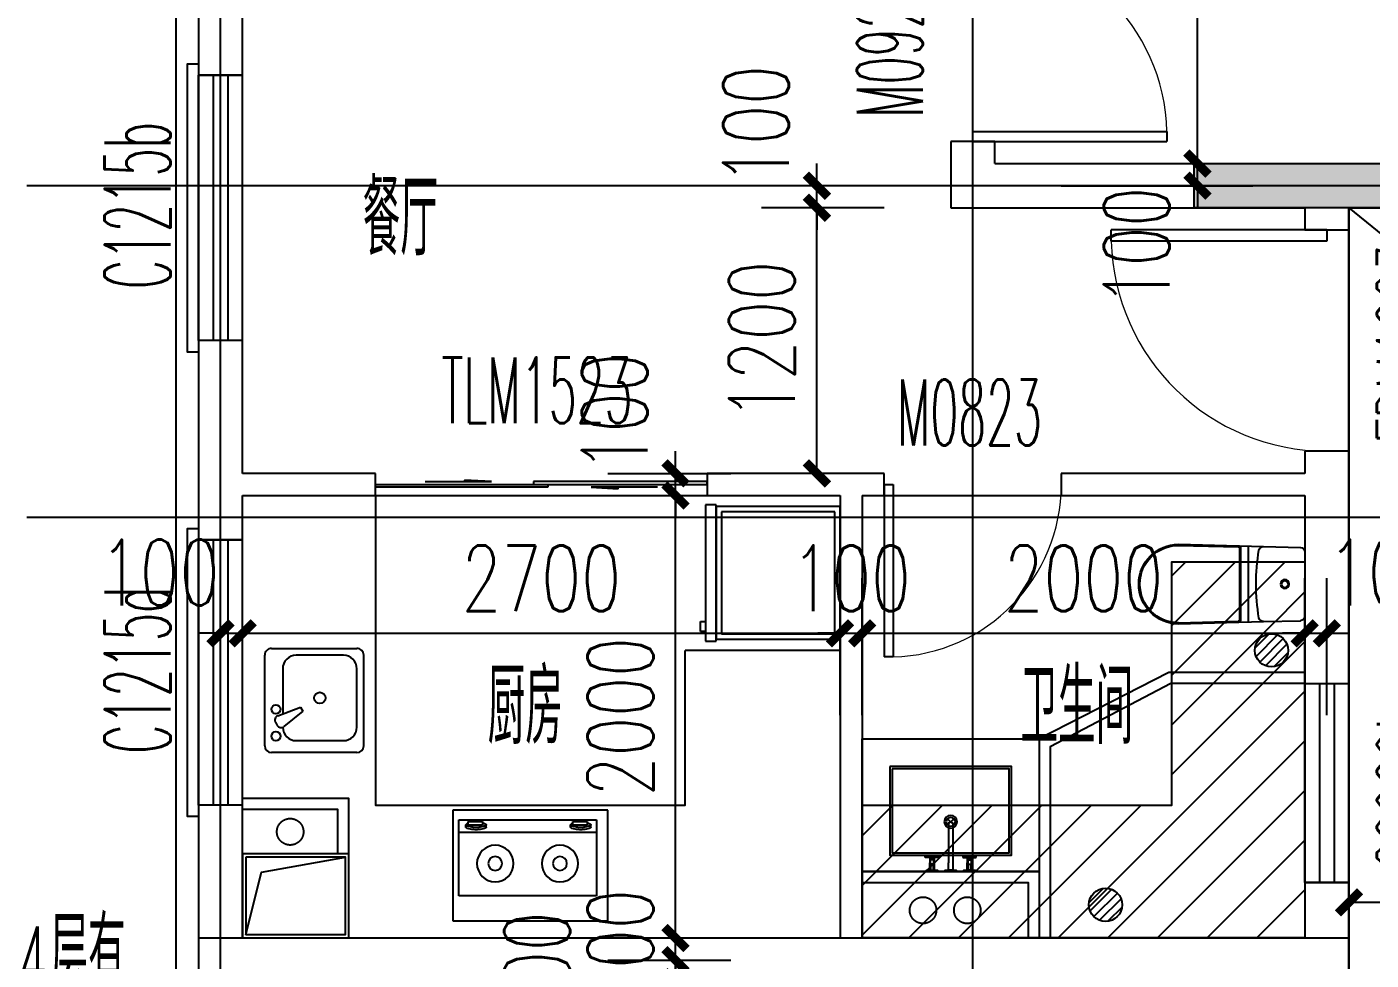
# Model space of a CAD drawing. Extents: x -59851 to 653804, y -249523 to 437614.
# Drawn here: x -44989 to -38914, y 79106 to 83324 of the extents above; entities that cross this region are included whole.
import ezdxf

# ---------------------------------------------------------------- set-up
doc = ezdxf.new("R2010")
doc.units = 0
doc.header["$LTSCALE"] = 1000
doc.header["$MEASUREMENT"] = 0
doc.linetypes.add('CONTINOUS', pattern=[0])
doc.linetypes.add('PS', pattern=[3200, 1500, -200, 1500])
doc.layers.add('A-area(算半面积)', color=23, linetype='Continuous', plot=False)
for name, color, linetype in [('A-Lvtry（卫生间）', 5, 'Continuous'), ('A-Lvtry（厨房）', 5, 'CONTINOUS'), ('A-外装饰线脚', 7, 'Continuous'), ('A-烟气道', 105, 'Continuous'), ('A-第三道尺寸线', 105, 'Continuous'), ('A-线脚看线', 9, 'Continuous'), ('A-降板区域', 251, 'Continuous'), ('AXIS', 3, 'Continuous'), ('DOTE', 16, 'Continuous'), ('mianji', 6, 'Continuous'), ('NL', 5, 'Continuous'), ('PS', 6, 'PS'), ('PUB_HATCH', 8, 'Continuous'), ('PUB_TEXT', 7, 'Continuous'), ('WALL', 2, 'Continuous'), ('WINDOW', 4, 'Continuous'), ('WINDOW_TEXT', 7, 'Continuous'), ('ys', 154, 'Continuous'), ('剪力墙', 6, 'Continuous')]:
    doc.layers.add(name, color=color, linetype=linetype)
doc.styles.add('_TCH_DIM', font='SIMPLEX.shx', dxfattribs={"width": 0.7, "bigfont": 'GBCBIG.shx'})
doc.styles.add('_TCH_DIM_T3', font='SIMPLEX.shx', dxfattribs={"width": 0.705882, "bigfont": 'GBCBIG.shx'})
doc.styles.add('_TCH_WINDOW', font='SIMPLEX.shx', dxfattribs={"width": 0.7, "height": 3.5, "bigfont": 'GBCBIG.shx'})
doc.styles.get("Standard").update_dxf_attribs({"font": 'gbenor.shx', "width": 0.7, "bigfont": 'gbcbig.shx'})
doc.dimstyles.new('_TCH_ARCH&&100', dxfattribs={"dimtxt": 297.5, "dimasz": 100, "dimexe": 250, "dimexo": 300, "dimgap": 100, "dimtad": 1, "dimdec": 0, "dimzin": 0, "dimdsep": 46, "dimtxsty": '_TCH_DIM_T3', "dimblk": 'ARCHTICK', "dimcen": 0.09, "dimclrt": 7, "dimazin": 2, "dimtfac": 1, "dimtdec": 0, "dimtix": 1, "dimtmove": 2, "dimatfit": 3, "dimfxl": 0, "dimtolj": 1, "dimtzin": 0, "dimarcsym": 0})

# ---------------------------------------------------------------- blocks, each defined once
blk = doc.blocks.new('fdsfdsgfdsgb')
at = {"layer": 'mianji'}
for points in [[(-195608.2, 146788.3), (-196208.2, 146788.3), (-196208.2, 146588.3), (-201808.2, 146588.3), (-201808.2, 145188.3), (-203408.2, 145188.3), (-203408.2, 151788.3), (-198208.2, 151788.3), (-198208.2, 152688.3), (-201608.2, 152688.3), (-201608.2, 158588.3), (-205208.2, 158588.3), (-205208.2, 156788.3), (-208608.2, 156788.3), (-208608.2, 148288.3), (-207208.2, 148288.3), (-207208.2, 146488.3), (-208608.2, 146488.3), (-208608.2, 137588.3), (-164208.2, 137588.3)], [(-186908.2, 151988.3), (-196808.2, 151988.3), (-196808.2, 152188.3), (-197408.2, 152188.3), (-197408.2, 151988.3), (-198208.2, 151988.3), (-198208.2, 151788.3), (-203408.2, 151788.3), (-203408.2, 146588.3), (-201608.2, 146588.3), (-201608.2, 150088.3), (-201208.2, 150088.3), (-201208.2, 150288.3), (-197408.2, 150288.3), (-197408.2, 150088.3), (-196808.2, 150088.3), (-196808.2, 150288.3), (-186908.2, 150288.3)]]:
    blk.add_lwpolyline(points, dxfattribs=at)
blk = doc.blocks.new('zhouxianssceng0329')
at = {"layer": 'DOTE'}
for p, q in [((-44113.7, 132089.9), (-44113.7, 156469.4)), ((-40713.7, 132089.9), (-40713.7, 156469.4)), ((5501.3, 148798.2), (-44988.6, 148798.2)), ((-20013.7, 147298.2), (-44988.6, 147298.2))]:
    blk.add_line(p, q, dxfattribs=at)
blk = doc.blocks.new('jgjlq030328')
at = {"layer": 'PUB_HATCH'}
blk.add_hatch(color=256, dxfattribs=at).paths.add_polyline_path([(-283535, 23311.9), (-283535, 22211.9), (-286035, 22211.9), (-286035, 22411.9), (-283735, 22411.9), (-283735, 23311.9)])
at = {"layer": '剪力墙'}
blk.add_lwpolyline([(-283535, 23311.9), (-283535, 22211.9), (-286035, 22211.9), (-286035, 22411.9), (-283735, 22411.9), (-283735, 23311.9)], close=True, dxfattribs=at)
blk = doc.blocks.new('zt1')
at = {"layer": 'A-Lvtry（卫生间）', "linetype": 'Continuous'}
for p, q in [((-700, 0), (0, 0)), ((-700, -500), (-700, 0)), ((0, 0), (0, -500)), ((0, -500), (-700, -500))]:
    blk.add_line(p, q, dxfattribs=at)
at = {"layer": 'A-Lvtry（卫生间）'}
for p, q in [((-673.5, -113.1), (-673.5, -455.5)), ((-50.7, -113.1), (-673.5, -113.1)), ((-50.7, -455.5), (-50.7, -113.1)), ((-673.5, -399.8), (-50.7, -399.8)), ((-640.9, -422.1), (-640.8, -433.8)), ((-549.1, -423.2), (-549.1, -433.7)), ((-167.9, -422.1), (-167.8, -433.8)), ((-76.1, -423.2), (-76.1, -433.7)), ((-673.5, -455.5), (-50.7, -455.5)), ((-565.7, -431.5), (-630.4, -431.5)), ((-630.4, -431.5), (-630.4, -448.2)), ((-630.4, -448.2), (-565.7, -448.2)), ((-565.7, -448.2), (-565.7, -431.5)), ((-157.4, -431.5), (-157.4, -448.2)), ((-92.7, -431.5), (-157.4, -431.5)), ((-157.4, -448.2), (-92.7, -448.2)), ((-92.7, -448.2), (-92.7, -431.5))]:
    blk.add_line(p, q, dxfattribs=at)
for points in [[(-549.1, -423.2, 0.259034), (-551, -419.8, 0.076276), (-562.5, -414.9, 0.036515), (-576.1, -412.4, 0.026615), (-594.9, -411.4, 0.026615), (-613.8, -412.4, 0.036515), (-627.3, -414.9, 0.076276), (-638.9, -419.8, 0.259034), (-640.8, -423.2, 0.078462), (-640.6, -424.5, 0.056762)], [(-549.1, -433.7, 0.259034), (-551, -430.3, 0.076276), (-562.5, -425.4, 0.036515), (-576.1, -422.9, 0.026615), (-594.9, -421.9, 0.026615), (-613.8, -422.9, 0.036515), (-627.3, -425.4, 0.076276), (-638.9, -430.3, 0.259034), (-640.8, -433.7, 0.259034), (-638.9, -437.2, 0.056762), (-630.4, -441.2, 0.036515)], [(-76.1, -423.2, 0.259034), (-78, -419.8, 0.076276), (-89.5, -414.9, 0.036515), (-103.1, -412.4, 0.026615), (-121.9, -411.4, 0.026615), (-140.8, -412.4, 0.036515), (-154.3, -414.9, 0.076276), (-165.9, -419.8, 0.259034), (-167.8, -423.2, 0.078462), (-167.6, -424.5, 0.056762)], [(-76.1, -433.7, 0.259034), (-78, -430.3, 0.076276), (-89.5, -425.4, 0.036515), (-103.1, -422.9, 0.026615), (-121.9, -421.9, 0.026615), (-140.8, -422.9, 0.036515), (-154.3, -425.4, 0.076276), (-165.9, -430.3, 0.259034), (-167.8, -433.7, 0.259034), (-165.9, -437.2, 0.056762), (-157.4, -441.2, 0.036515)], [(-565.7, -442.9, 0.008736), (-562.5, -442.1, 0.076276), (-551, -437.2, 0.259034), (-549.1, -433.7, 0.259034)], [(-92.7, -442.9, 0.008736), (-89.5, -442.1, 0.076276), (-78, -437.2, 0.259034), (-76.1, -433.7, 0.259034)]]:
    blk.add_lwpolyline(points, format="xyb", dxfattribs=at)
at = {"layer": 'A-Lvtry（卫生间）', "linetype": 'Continuous'}
for centre, radius in [((-508.4, -258.5), 82.5), ((-215.8, -258.5), 82.5), ((-508.4, -258.5), 31.6), ((-215.8, -258.5), 31.6)]:
    blk.add_circle(centre, radius, dxfattribs=at)
at = {"layer": 'A-Lvtry（卫生间）', "width": 0.8, "flags": 9}
for tag in ['YSIZE', 'XSIZE']:
    blk.add_attdef(tag, (-350, 0), '', height=0.5, dxfattribs=at)
blk = doc.blocks.new('t4')
at = {"layer": 'A-Lvtry（卫生间）'}
for p, q in [((3876514.8, 2551819.5), (3876514.8, 2552229.1)), ((3876545.3, 2552259.6), (3876931.4, 2552259.6)), ((3876961.9, 2552229.1), (3876961.9, 2551819.5)), ((3876819.6, 2552205.6), (3876606.3, 2552205.6)), ((3876545.3, 2552144.6), (3876545.3, 2551880.5)), ((3876790.3, 2552072.2), (3876875.1, 2552142)), ((3876913.8, 2552122.3), (3876905.6, 2552136.5)), ((3876800.4, 2552054.6), (3876790.3, 2552072.2)), ((3876903.3, 2552093.1), (3876800.4, 2552054.6)), ((3876880.6, 2551880.5), (3876880.6, 2552084.6)), ((3876606.3, 2551819.5), (3876819.6, 2551819.5)), ((3876931.4, 2551789), (3876545.3, 2551789))]:
    blk.add_line(p, q, dxfattribs=at)
for centre, major_axis, start_param, end_param in [((3876545.3, 2552229.1), (-21.6, 21.6), -0.785398, 0.785398), ((3876931.4, 2552229.1), (-21.6, 21.6), 3.926991, 5.497787), ((3876606.3, 2552144.6), (-43.1, 43.1), -0.785398, 0.785398), ((3876819.6, 2552144.6), (43.1, 43.1), 5.497787, 7.068583), ((3876911.1, 2552185.3), (-14.4, 14.4), 4.712389, 10.995574), ((3876888, 2552126.3), (14.4, 14.4), 6.021386, 7.757331), ((3876896.2, 2552112.2), (-14.4, 14.4), 2.714645, 4.45059), ((3876911.1, 2552063.4), (14.4, 14.4), 6.283185283893945, 12.56637059107353), ((3876713, 2552012.6), (18, 18), 6.283185283897186, 12.56637059107677), ((3876606.3, 2551880.5), (-43.1, 43.1), 0.785398, 2.356194), ((3876819.6, 2551880.5), (-43.1, 43.1), 2.356194, 3.926991), ((3876545.3, 2551819.5), (21.6, 21.6), 2.356194, 3.926991), ((3876931.4, 2551819.5), (-21.6, 21.6), 2.356194, 3.926991)]:
    blk.add_ellipse(centre, major_axis=major_axis, ratio=1, start_param=start_param, end_param=end_param, dxfattribs=at)
blk = doc.blocks.new('BX1')
at = {"layer": 'A-Lvtry（卫生间）'}
for p, q in [((-560, 8), (-607.7, 8)), ((-607.7, 8), (-607.7, -608)), ((-560, -608), (-560, 8)), ((0, 0), (-560, 0)), ((0, -600), (0, 0)), ((-560, 0), (-560, -600)), ((-24, -24), (-536, -24)), ((-536, -24), (-536, -576)), ((-24, -576), (-24, -24)), ((-631.1, -564.3), (-631.1, -520)), ((-631.1, -520), (-607.7, -520)), ((-607.7, -520), (-607.7, -564.3)), ((-607.7, -564.3), (-631.1, -564.3)), ((-560, -600), (0, -600)), ((-536, -576), (-24, -576)), ((-607.7, -608), (-560, -608))]:
    blk.add_line(p, q, dxfattribs=at)
blk = doc.blocks.new('A$C12CE3BE6')
at = {"ltscale": 10}
for p, q in [((180, 469), (200, 469)), ((180, 412), (180, 435)), ((182.5, 422), (182.5, 442)), ((197.5, 442), (182.5, 442)), ((184.5, 442), (184.5, 469)), ((195.5, 442), (195.5, 469)), ((197.5, 422), (197.5, 442)), ((200, 412), (200, 435)), ((285.2, 469), (265.2, 469)), ((265.2, 260), (265.2, 435)), ((285.2, 260), (285.2, 435)), ((370, 469), (350, 469)), ((350, 412), (350, 435)), ((352.5, 422), (352.5, 442)), ((352.5, 442), (367.5, 442)), ((354.5, 442), (354.5, 469)), ((365.5, 442), (365.5, 469)), ((367.5, 422), (367.5, 442)), ((370, 412), (370, 435)), ((220, 412), (160, 412)), ((160, 412), (160, 405)), ((220, 405), (160, 405)), ((197.5, 422), (182.5, 422)), ((187, 412), (187, 422)), ((193, 412), (193, 422)), ((220, 405), (220, 412)), ((330, 412), (390, 412)), ((330, 405), (330, 412)), ((330, 405), (390, 405)), ((352.5, 422), (367.5, 422)), ((357, 412), (357, 422)), ((363, 412), (363, 422)), ((390, 412), (390, 405))]:
    blk.add_line(p, q, dxfattribs=at)
for p, q in [((260.9, 235.9), (289.1, 264.1)), ((260.9, 264.1), (289.1, 235.9))]:
    blk.add_line(p, q)
for points in [[(200, 435), (200, 469), (215, 469), (215, 475), (165, 475), (165, 469), (180, 469), (180, 435)], [(285.2, 435), (285.2, 469), (299.8, 469), (299.8, 475), (250.2, 475), (250.2, 469), (265.2, 469), (265.2, 435)], [(370, 435), (370, 469), (385, 469), (385, 475), (335, 475), (335, 469), (350, 469), (350, 435)]]:
    blk.add_lwpolyline(points, dxfattribs=at)
for points in [[(0, 0), (0, 400), (550, 400), (550, 0)], [(10, 10), (10, 390), (540, 390), (540, 10)]]:
    blk.add_lwpolyline(points, close=True)
for centre in [(190, 408.5), (360, 408.5)]:
    blk.add_circle(centre, 3.5, dxfattribs=at)
for radius in [29.1, 20]:
    blk.add_circle((275, 250), radius)
blk.add_arc((275.2, 260), 10, 180, 0, dxfattribs=at)
blk = doc.blocks.new('A$C2EEA3612')
at = {"linetype": 'Continuous'}
for p, q in [((-180, 570), (-172.9, 299.7)), ((-175, 570.2), (-168, 299.8)), ((175, 570.2), (168, 299.8)), ((180, 570), (172.9, 299.7)), ((-172.9, 299.7), (-171.1, 240)), ((-171.6, 255), (171.6, 255)), ((-163, 295), (163, 295)), ((-163, 290), (163, 290)), ((172.9, 299.7), (171.1, 240)), ((-171.1, 240), (-169.5, 186.6)), ((-169.5, 186.6), (-165.6, 19.4)), ((169.5, 186.6), (165.6, 19.4)), ((171.1, 240), (169.5, 186.6)), ((-145.6, 0), (145.6, 0))]:
    blk.add_line(p, q, dxfattribs=at)
for radius in [20, 15]:
    blk.add_circle((0, 90), radius, dxfattribs=at)
for centre, radius, start, end in [((0, 570), 180, 0, 180), ((0, 570), 175, 0, 180), ((-163, 300), 10, 181.7534, 270), ((-163, 300), 5, 181.7534, 270), ((163, 300), 5, 270, 358.2466), ((163, 300), 10, 270, 358.2466), ((-149.5, 187.2), 20, 99.85566, 181.7534), ((0, -673.3), 893.4, 80.14434, 99.85566), ((149.5, 187.2), 20, 358.2466, 80.14434), ((-145.6, 20), 20, 181.7534, 270), ((145.6, 20), 20, 270, 358.2466)]:
    blk.add_arc(centre, radius, start, end, dxfattribs=at)
blk = doc.blocks.new('g3wr')
at = {"color": 251}
blk.add_wipeout([(92376.5, 176270.3), (92376.5, 176416), (92376.5, 176561.6), (92382.1, 176575.5), (92395.9, 176581.5), (92459.4, 176583.5), (92576.3, 176580.9), (92666.2, 176588.6), (92736.4, 176588), (92946.5, 176596), (92946.5, 176591), (93056.8, 176558.2), (93056.8, 176558.2), (93126.5, 176416), (93075.6, 176297.8), (92946.5, 176236), (92831.5, 176244.5), (92676.2, 176243), (92576.3, 176251), (92395.9, 176250.4)], dxfattribs=at)
at = {"xscale": -1, "rotation": 270}
blk.add_blockref('A$C2EEA3612', (92376.5, 176416), dxfattribs=at)
blk = doc.blocks.new('$DorLib2D$00000001')
for p, q in [((0.45, 0.975), (0.5, 0.975)), ((0.45, 0), (0.45, 0.975)), ((0.5, 0), (0.5, 0.975)), ((0.5, 0), (0.45, 0))]:
    blk.add_line(p, q)
at = {"lineweight": 13}
blk.add_arc((0.475, 0), 0.975, 91.46928, 180, dxfattribs=at)
blk = doc.blocks.new('$DorLib2D$00000131')
at = {"color": 0, "linetype": 'Continuous'}
for p, q in [((0.15, 0.125), (0.2319, 0.1973)), ((0.2319, 0.1973), (0.2319, 0.125)), ((-0.5, 0.125), (-0.5, 0)), ((0.0192, 0.125), (-0.5, 0.125)), ((0.0192, 0), (0.0192, 0.125)), ((0.35, 0.125), (0.15, 0.125)), ((-0.5, 0), (0.0192, 0)), ((-0.024, 0), (0.5, 0)), ((-0.024, -0.125), (-0.024, 0)), ((0.5, 0), (0.5, -0.125)), ((-0.35, -0.125), (-0.15, -0.125)), ((-0.2319, -0.1973), (-0.2319, -0.125)), ((-0.15, -0.125), (-0.2319, -0.1973)), ((0.5, -0.125), (-0.024, -0.125))]:
    blk.add_line(p, q, dxfattribs=at)
blk = doc.blocks.new('$TCHSYS$WIN2D')
for p, q in [((-0.5, 0.5), (0.5, 0.5)), ((-0.5, 0.5), (-0.5, -0.5)), ((0.5, 0.5), (0.5, -0.5)), ((0.5, 0.1667), (-0.5, 0.1667)), ((0.5, -0.1667), (-0.5, -0.1667)), ((-0.5, -0.5), (0.5, -0.5))]:
    blk.add_line(p, q)
blk = doc.blocks.new('_ArchTick')
at = {"color": 0, "linetype": 'ByBlock', "const_width": 0.4}
blk.add_lwpolyline([(-0.5, -0.5), (0.5, 0.5)], dxfattribs=at)
blk = doc.blocks.new('*D671')
at = {"layer": 'A-第三道尺寸线', "color": 0, "lineweight": -2, "transparency": 16777216}
for p, q in [((20009.3, 177934.8), (20874.5, 177934.8)), ((20624.5, 174934.8), (20624.5, 177934.8)), ((20009.3, 174934.8), (20874.5, 174934.8))]:
    blk.add_line(p, q, dxfattribs=at)
at = {"layer": 'Defpoints', "color": 0, "transparency": 16777216}
for p in [(19709.3, 177934.8), (20624.5, 177934.8), (19709.3, 174934.8)]:
    blk.add_point(p, dxfattribs=at)
at = {"layer": 'A-第三道尺寸线', "color": 0, "lineweight": -2, "transparency": 16777216, "xscale": 100, "yscale": 100, "zscale": 100}
for p, rotation in [((20624.5, 177934.8), 90), ((20624.5, 174934.8), 270)]:
    blk.add_blockref('_ArchTick', p, dxfattribs=dict(at, rotation=rotation))
at = {"layer": 'A-第三道尺寸线', "color": 7, "transparency": 16777216, "insert": (20375.8, 176434.8), "char_height": 297.5, "attachment_point": 5, "rotation": 90, "style": '_TCH_DIM_T3'}
blk.add_mtext('\\A1;3000', dxfattribs=at)
blk = doc.blocks.new('*D672')
at = {"layer": 'A-第三道尺寸线', "color": 0, "lineweight": -2, "transparency": 16777216}
for p, q in [((20624.5, 174934.8), (20624.5, 175034.8)), ((20009.3, 174934.8), (20874.5, 174934.8)), ((20624.5, 174834.8), (20624.5, 174934.8)), ((20009.3, 174834.8), (20874.5, 174834.8)), ((20624.5, 174834.8), (20624.5, 174734.8))]:
    blk.add_line(p, q, dxfattribs=at)
at = {"layer": 'Defpoints', "color": 0, "transparency": 16777216}
for p in [(19709.3, 174934.8), (20624.5, 174934.8), (19709.3, 174834.8)]:
    blk.add_point(p, dxfattribs=at)
at = {"layer": 'A-第三道尺寸线', "color": 0, "lineweight": -2, "transparency": 16777216, "xscale": 100, "yscale": 100, "zscale": 100}
for p, rotation in [((20624.5, 174934.8), 270), ((20624.5, 174834.8), 90)]:
    blk.add_blockref('_ArchTick', p, dxfattribs=dict(at, rotation=rotation))
at = {"layer": 'A-第三道尺寸线', "color": 7, "transparency": 16777216, "insert": (20349.5, 174559.8), "char_height": 297.5, "attachment_point": 5, "rotation": 90, "style": '_TCH_DIM_T3'}
blk.add_mtext('\\A1;100', dxfattribs=at)
blk = doc.blocks.new('*D680')
at = {"layer": 'A-第三道尺寸线', "color": 0, "lineweight": -2, "transparency": 16777216}
for p, q in [((16209.3, 172441.8), (16209.3, 173061.7)), ((16309.3, 172441.8), (16309.3, 173061.7)), ((16209.3, 172811.7), (16109.3, 172811.7)), ((16209.3, 172811.7), (16309.3, 172811.7)), ((16309.3, 172811.7), (16409.3, 172811.7))]:
    blk.add_line(p, q, dxfattribs=at)
at = {"layer": 'Defpoints', "color": 0, "transparency": 16777216}
for p in [(16309.3, 172811.7), (16209.3, 172141.8), (16309.3, 172141.8)]:
    blk.add_point(p, dxfattribs=at)
at = {"layer": 'A-第三道尺寸线', "color": 0, "lineweight": -2, "transparency": 16777216, "xscale": 100, "yscale": 100, "zscale": 100}
blk.add_blockref('_ArchTick', (16209.3, 172811.7), dxfattribs=at)
at = {"layer": 'A-第三道尺寸线', "color": 0, "lineweight": -2, "transparency": 16777216, "xscale": 100, "yscale": 100, "zscale": 100, "rotation": 180}
blk.add_blockref('_ArchTick', (16309.3, 172811.7), dxfattribs=at)
at = {"layer": 'A-第三道尺寸线', "color": 7, "transparency": 16777216, "insert": (15934.3, 173086.7), "char_height": 297.5, "attachment_point": 5, "style": '_TCH_DIM_T3'}
blk.add_mtext('\\A1;100', dxfattribs=at)
blk = doc.blocks.new('*D681')
at = {"layer": 'A-第三道尺寸线', "color": 0, "lineweight": -2, "transparency": 16777216}
for p, q in [((16309.3, 172441.8), (16309.3, 173061.7)), ((19009.3, 172441.8), (19009.3, 173061.7)), ((16309.3, 172811.7), (19009.3, 172811.7))]:
    blk.add_line(p, q, dxfattribs=at)
at = {"layer": 'Defpoints', "color": 0, "transparency": 16777216}
for p in [(19009.3, 172811.7), (16309.3, 172141.8), (19009.3, 172141.8)]:
    blk.add_point(p, dxfattribs=at)
at = {"layer": 'A-第三道尺寸线', "color": 0, "lineweight": -2, "transparency": 16777216, "xscale": 100, "yscale": 100, "zscale": 100, "rotation": 180}
blk.add_blockref('_ArchTick', (16309.3, 172811.7), dxfattribs=at)
at = {"layer": 'A-第三道尺寸线', "color": 0, "lineweight": -2, "transparency": 16777216, "xscale": 100, "yscale": 100, "zscale": 100}
blk.add_blockref('_ArchTick', (19009.3, 172811.7), dxfattribs=at)
at = {"layer": 'A-第三道尺寸线', "color": 7, "transparency": 16777216, "insert": (17659.3, 173060.5), "char_height": 297.5, "attachment_point": 5, "style": '_TCH_DIM_T3'}
blk.add_mtext('\\A1;2700', dxfattribs=at)
blk = doc.blocks.new('*D682')
at = {"layer": 'A-第三道尺寸线', "color": 0, "lineweight": -2, "transparency": 16777216}
for p, q in [((19009.3, 172441.8), (19009.3, 173061.7)), ((19109.3, 172441.8), (19109.3, 173061.7)), ((19009.3, 172811.7), (18909.3, 172811.7)), ((19009.3, 172811.7), (19109.3, 172811.7)), ((19109.3, 172811.7), (19209.3, 172811.7))]:
    blk.add_line(p, q, dxfattribs=at)
at = {"layer": 'Defpoints', "color": 0, "transparency": 16777216}
for p in [(19109.3, 172811.7), (19009.3, 172141.8), (19109.3, 172141.8)]:
    blk.add_point(p, dxfattribs=at)
at = {"layer": 'A-第三道尺寸线', "color": 0, "lineweight": -2, "transparency": 16777216, "xscale": 100, "yscale": 100, "zscale": 100}
blk.add_blockref('_ArchTick', (19009.3, 172811.7), dxfattribs=at)
at = {"layer": 'A-第三道尺寸线', "color": 0, "lineweight": -2, "transparency": 16777216, "xscale": 100, "yscale": 100, "zscale": 100, "rotation": 180}
blk.add_blockref('_ArchTick', (19109.3, 172811.7), dxfattribs=at)
at = {"layer": 'A-第三道尺寸线', "color": 7, "transparency": 16777216, "insert": (19059.3, 173060.5), "char_height": 297.5, "attachment_point": 5, "style": '_TCH_DIM_T3'}
blk.add_mtext('\\A1;100', dxfattribs=at)
blk = doc.blocks.new('*D683')
at = {"layer": 'A-第三道尺寸线', "color": 0, "lineweight": -2, "transparency": 16777216}
for p, q in [((19109.3, 172441.8), (19109.3, 173061.7)), ((21109.3, 172441.8), (21109.3, 173061.7)), ((19109.3, 172811.7), (21109.3, 172811.7))]:
    blk.add_line(p, q, dxfattribs=at)
at = {"layer": 'Defpoints', "color": 0, "transparency": 16777216}
for p in [(21109.3, 172811.7), (19109.3, 172141.8), (21109.3, 172141.8)]:
    blk.add_point(p, dxfattribs=at)
at = {"layer": 'A-第三道尺寸线', "color": 0, "lineweight": -2, "transparency": 16777216, "xscale": 100, "yscale": 100, "zscale": 100, "rotation": 180}
blk.add_blockref('_ArchTick', (19109.3, 172811.7), dxfattribs=at)
at = {"layer": 'A-第三道尺寸线', "color": 0, "lineweight": -2, "transparency": 16777216, "xscale": 100, "yscale": 100, "zscale": 100}
blk.add_blockref('_ArchTick', (21109.3, 172811.7), dxfattribs=at)
at = {"layer": 'A-第三道尺寸线', "color": 7, "transparency": 16777216, "insert": (20109.3, 173060.5), "char_height": 297.5, "attachment_point": 5, "style": '_TCH_DIM_T3'}
blk.add_mtext('\\A1;2000', dxfattribs=at)
blk = doc.blocks.new('*D684')
at = {"layer": 'A-第三道尺寸线', "color": 0, "lineweight": -2, "transparency": 16777216}
for p, q in [((21109.3, 172441.8), (21109.3, 173061.7)), ((21209.3, 172441.8), (21209.3, 173061.7)), ((21109.3, 172811.7), (21009.3, 172811.7)), ((21109.3, 172811.7), (21209.3, 172811.7)), ((21209.3, 172811.7), (21309.3, 172811.7))]:
    blk.add_line(p, q, dxfattribs=at)
at = {"layer": 'Defpoints', "color": 0, "transparency": 16777216}
for p in [(21209.3, 172811.7), (21109.3, 172141.8), (21209.3, 172141.8)]:
    blk.add_point(p, dxfattribs=at)
at = {"layer": 'A-第三道尺寸线', "color": 0, "lineweight": -2, "transparency": 16777216, "xscale": 100, "yscale": 100, "zscale": 100}
blk.add_blockref('_ArchTick', (21109.3, 172811.7), dxfattribs=at)
at = {"layer": 'A-第三道尺寸线', "color": 0, "lineweight": -2, "transparency": 16777216, "xscale": 100, "yscale": 100, "zscale": 100, "rotation": 180}
blk.add_blockref('_ArchTick', (21209.3, 172811.7), dxfattribs=at)
at = {"layer": 'A-第三道尺寸线', "color": 7, "transparency": 16777216, "insert": (21484.3, 173086.7), "char_height": 297.5, "attachment_point": 5, "style": '_TCH_DIM_T3'}
blk.add_mtext('\\A1;100', dxfattribs=at)
blk = doc.blocks.new('*D685')
at = {"layer": 'A-第三道尺寸线', "color": 0, "lineweight": -2, "transparency": 16777216}
for p, q in [((18265.6, 173534.8), (18265.6, 173634.8)), ((17959.3, 173534.8), (18515.6, 173534.8)), ((18265.6, 173434.8), (18265.6, 173534.8)), ((17959.3, 173434.8), (18515.6, 173434.8)), ((18265.6, 173434.8), (18265.6, 173334.8))]:
    blk.add_line(p, q, dxfattribs=at)
at = {"layer": 'Defpoints', "color": 0, "transparency": 16777216}
for p in [(17659.3, 173534.8), (18265.6, 173534.8), (17659.3, 173434.8)]:
    blk.add_point(p, dxfattribs=at)
at = {"layer": 'A-第三道尺寸线', "color": 0, "lineweight": -2, "transparency": 16777216, "xscale": 100, "yscale": 100, "zscale": 100}
for p, rotation in [((18265.6, 173534.8), 270), ((18265.6, 173434.8), 90)]:
    blk.add_blockref('_ArchTick', p, dxfattribs=dict(at, rotation=rotation))
at = {"layer": 'A-第三道尺寸线', "color": 7, "transparency": 16777216, "insert": (17990.6, 173809.8), "char_height": 297.5, "attachment_point": 5, "rotation": 90, "style": '_TCH_DIM_T3'}
blk.add_mtext('\\A1;100', dxfattribs=at)
blk = doc.blocks.new('*D686')
at = {"layer": 'A-第三道尺寸线', "color": 0, "lineweight": -2, "transparency": 16777216}
for p, q in [((17959.3, 173434.8), (18515.6, 173434.8)), ((18265.6, 171434.8), (18265.6, 173434.8)), ((17959.3, 171434.8), (18515.6, 171434.8))]:
    blk.add_line(p, q, dxfattribs=at)
at = {"layer": 'Defpoints', "color": 0, "transparency": 16777216}
for p in [(17659.3, 173434.8), (18265.6, 173434.8), (17659.3, 171434.8)]:
    blk.add_point(p, dxfattribs=at)
at = {"layer": 'A-第三道尺寸线', "color": 0, "lineweight": -2, "transparency": 16777216, "xscale": 100, "yscale": 100, "zscale": 100}
for p, rotation in [((18265.6, 173434.8), 90), ((18265.6, 171434.8), 270)]:
    blk.add_blockref('_ArchTick', p, dxfattribs=dict(at, rotation=rotation))
at = {"layer": 'A-第三道尺寸线', "color": 7, "transparency": 16777216, "insert": (18016.8, 172434.8), "char_height": 297.5, "attachment_point": 5, "rotation": 90, "style": '_TCH_DIM_T3'}
blk.add_mtext('\\A1;2000', dxfattribs=at)
blk = doc.blocks.new('*D687')
at = {"layer": 'A-第三道尺寸线', "color": 0, "lineweight": -2, "transparency": 16777216}
for p, q in [((18265.6, 171434.8), (18265.6, 171534.8)), ((17959.3, 171434.8), (18515.6, 171434.8)), ((18265.6, 171334.8), (18265.6, 171434.8)), ((17959.3, 171334.8), (18515.6, 171334.8)), ((18265.6, 171334.8), (18265.6, 171234.8))]:
    blk.add_line(p, q, dxfattribs=at)
at = {"layer": 'Defpoints', "color": 0, "transparency": 16777216}
for p in [(17659.3, 171434.8), (18265.6, 171434.8), (17659.3, 171334.8)]:
    blk.add_point(p, dxfattribs=at)
at = {"layer": 'A-第三道尺寸线', "color": 0, "lineweight": -2, "transparency": 16777216, "xscale": 100, "yscale": 100, "zscale": 100}
for p, rotation in [((18265.6, 171434.8), 270), ((18265.6, 171334.8), 90)]:
    blk.add_blockref('_ArchTick', p, dxfattribs=dict(at, rotation=rotation))
at = {"layer": 'A-第三道尺寸线', "color": 7, "transparency": 16777216, "insert": (18016.8, 171384.8), "char_height": 297.5, "attachment_point": 5, "rotation": 90, "style": '_TCH_DIM_T3'}
blk.add_mtext('\\A1;100', dxfattribs=at)
blk = doc.blocks.new('*D688')
at = {"layer": 'A-第三道尺寸线', "color": 0, "lineweight": -2, "transparency": 16777216}
for p, q in [((18265.6, 171334.8), (18265.6, 171434.8)), ((17959.3, 171334.8), (18515.6, 171334.8)), ((18265.6, 171234.8), (18265.6, 171334.8)), ((17959.3, 171234.8), (18515.6, 171234.8)), ((18265.6, 171234.8), (18265.6, 171134.8))]:
    blk.add_line(p, q, dxfattribs=at)
at = {"layer": 'Defpoints', "color": 0, "transparency": 16777216}
for p in [(17659.3, 171334.8), (18265.6, 171334.8), (17659.3, 171234.8)]:
    blk.add_point(p, dxfattribs=at)
at = {"layer": 'A-第三道尺寸线', "color": 0, "lineweight": -2, "transparency": 16777216, "xscale": 100, "yscale": 100, "zscale": 100}
for p, rotation in [((18265.6, 171334.8), 270), ((18265.6, 171234.8), 90)]:
    blk.add_blockref('_ArchTick', p, dxfattribs=dict(at, rotation=rotation))
at = {"layer": 'A-第三道尺寸线', "color": 7, "transparency": 16777216, "insert": (17640.6, 171284.8), "char_height": 297.5, "attachment_point": 5, "rotation": 90, "style": '_TCH_DIM_T3'}
blk.add_mtext('\\A1;100', dxfattribs=at)
blk = doc.blocks.new('*D690')
at = {"layer": 'A-第三道尺寸线', "color": 0, "lineweight": -2, "transparency": 16777216}
for p, q in [((18904.8, 174834.8), (18904.8, 174934.8)), ((19209.3, 174834.8), (18654.8, 174834.8)), ((18904.8, 174734.8), (18904.8, 174834.8)), ((19209.3, 174734.8), (18654.8, 174734.8)), ((18904.8, 174734.8), (18904.8, 174634.8))]:
    blk.add_line(p, q, dxfattribs=at)
at = {"layer": 'Defpoints', "color": 0, "transparency": 16777216}
for p in [(18904.8, 174834.8), (19509.3, 174834.8), (19509.3, 174734.8)]:
    blk.add_point(p, dxfattribs=at)
at = {"layer": 'A-第三道尺寸线', "color": 0, "lineweight": -2, "transparency": 16777216, "xscale": 100, "yscale": 100, "zscale": 100}
for p, rotation in [((18904.8, 174834.8), 270), ((18904.8, 174734.8), 90)]:
    blk.add_blockref('_ArchTick', p, dxfattribs=dict(at, rotation=rotation))
at = {"layer": 'A-第三道尺寸线', "color": 7, "transparency": 16777216, "insert": (18629.8, 175109.8), "char_height": 297.5, "attachment_point": 5, "rotation": 90, "style": '_TCH_DIM_T3'}
blk.add_mtext('\\A1;100', dxfattribs=at)
blk = doc.blocks.new('*D691')
at = {"layer": 'A-第三道尺寸线', "color": 0, "lineweight": -2, "transparency": 16777216}
for p, q in [((19209.3, 174734.8), (18654.8, 174734.8)), ((18904.8, 173534.8), (18904.8, 174734.8)), ((19209.3, 173534.8), (18654.8, 173534.8))]:
    blk.add_line(p, q, dxfattribs=at)
at = {"layer": 'Defpoints', "color": 0, "transparency": 16777216}
for p in [(18904.8, 174734.8), (19509.3, 174734.8), (19509.3, 173534.8)]:
    blk.add_point(p, dxfattribs=at)
at = {"layer": 'A-第三道尺寸线', "color": 0, "lineweight": -2, "transparency": 16777216, "xscale": 100, "yscale": 100, "zscale": 100}
for p, rotation in [((18904.8, 174734.8), 90), ((18904.8, 173534.8), 270)]:
    blk.add_blockref('_ArchTick', p, dxfattribs=dict(at, rotation=rotation))
at = {"layer": 'A-第三道尺寸线', "color": 7, "transparency": 16777216, "insert": (18656, 174134.8), "char_height": 297.5, "attachment_point": 5, "rotation": 90, "style": '_TCH_DIM_T3'}
blk.add_mtext('\\A1;1200', dxfattribs=at)
blk = doc.blocks.new('a2huxing0322')
at = {"layer": 'WALL'}
for p, q in [((-8270.7, 171434.8), (-6770.7, 171434.8)), ((-8270.7, 171434.8), (-8270.7, 171234.8)), ((-6770.7, 171434.8), (-3070.7, 171434.8)), ((-3070.7, 171434.8), (-3070.7, 169334.8))]:
    blk.add_line(p, q, dxfattribs=at)
blk = doc.blocks.new('ssxianjiao0329')
at = {"layer": 'A-线脚看线'}
for points in [[(-44213.7, 149348.2), (-44263.7, 149348.2), (-44263.7, 148048.2), (-44213.7, 148048.2)], [(-44213.7, 147248.2), (-44263.7, 147248.2), (-44263.7, 145948.2), (-44213.7, 145948.2)]]:
    blk.add_lwpolyline(points, dxfattribs=at)
blk = doc.blocks.new('_LV13')
at = {"color": 0}
for p, q in [((-0.071, 0.495), (-0.495, 0.071)), ((0.183, 0.465), (-0.465, -0.183)), ((0.354, 0.354), (-0.354, -0.354)), ((0.465, 0.183), (-0.183, -0.465)), ((0.495, -0.071), (0.071, -0.495))]:
    blk.add_line(p, q, dxfattribs=at)
blk.add_circle((0, 0), 0.5)
blk = doc.blocks.new('1huxingshui0505')
at = {"layer": 'NL', "ltscale": 0.5, "extrusion": (0, 0, -1), "xscale": -150, "yscale": 150, "zscale": -150}
for p in [(179299.1, 93320.3), (180049.1, 92170.3)]:
    blk.add_blockref('_LV13', p, dxfattribs=at)
blk = doc.blocks.new('*D2066')
at = {"layer": 'A-第三道尺寸线', "color": 0, "lineweight": -2, "transparency": 16777216}
for p, q in [((-39013.7, 79003.6), (-39013.7, 79617)), ((-37413.7, 79003.6), (-37413.7, 79617)), ((-39013.7, 79367), (-37413.7, 79367))]:
    blk.add_line(p, q, dxfattribs=at)
at = {"layer": 'Defpoints', "color": 0, "transparency": 16777216}
for p in [(-37413.7, 79367), (-39013.7, 78703.6), (-37413.7, 78703.6)]:
    blk.add_point(p, dxfattribs=at)
at = {"layer": 'A-第三道尺寸线', "color": 0, "lineweight": -2, "transparency": 16777216, "xscale": 100, "yscale": 100, "zscale": 100, "rotation": 180}
blk.add_blockref('_ArchTick', (-39013.7, 79367), dxfattribs=at)
at = {"layer": 'A-第三道尺寸线', "color": 0, "lineweight": -2, "transparency": 16777216, "xscale": 100, "yscale": 100, "zscale": 100}
blk.add_blockref('_ArchTick', (-37413.7, 79367), dxfattribs=at)
at = {"layer": 'A-第三道尺寸线', "color": 7, "transparency": 16777216, "insert": (-38213.7, 79615.7), "char_height": 297.5, "attachment_point": 5, "style": '_TCH_DIM_T3'}
blk.add_mtext('\\A1;1600', dxfattribs=at)
blk = doc.blocks.new('*D2876')
at = {"layer": 'AXIS', "color": 0, "lineweight": -2, "transparency": 16777216}
for p, q in [((-45288.6, 82605.7), (-47738.6, 82605.7)), ((-47488.6, 81105.7), (-47488.6, 82605.7)), ((-45288.6, 81105.7), (-47738.6, 81105.7))]:
    blk.add_line(p, q, dxfattribs=at)
at = {"layer": 'Defpoints', "color": 0, "transparency": 16777216}
for p in [(-47488.6, 82605.7), (-44988.6, 82605.7), (-44988.6, 81105.7)]:
    blk.add_point(p, dxfattribs=at)
at = {"layer": 'AXIS', "color": 0, "lineweight": -2, "transparency": 16777216, "xscale": 100, "yscale": 100, "zscale": 100}
for p, rotation in [((-47488.6, 82605.7), 90), ((-47488.6, 81105.7), 270)]:
    blk.add_blockref('_ArchTick', p, dxfattribs=dict(at, rotation=rotation))
at = {"layer": 'AXIS', "color": 7, "transparency": 16777216, "insert": (-47737.3, 81855.7), "char_height": 297.5, "attachment_point": 5, "rotation": 90, "style": '_TCH_DIM_T3'}
blk.add_mtext('\\A1;1500', dxfattribs=at)
blk = doc.blocks.new('*D2877')
at = {"layer": 'AXIS', "color": 0, "lineweight": -2, "transparency": 16777216}
for p, q in [((-45288.6, 87405.7), (-47738.6, 87405.7)), ((-47488.6, 82605.7), (-47488.6, 87405.7)), ((-45288.6, 82605.7), (-47738.6, 82605.7))]:
    blk.add_line(p, q, dxfattribs=at)
at = {"layer": 'Defpoints', "color": 0, "transparency": 16777216}
for p in [(-47488.6, 87405.7), (-44988.6, 87405.7), (-44988.6, 82605.7)]:
    blk.add_point(p, dxfattribs=at)
at = {"layer": 'AXIS', "color": 0, "lineweight": -2, "transparency": 16777216, "xscale": 100, "yscale": 100, "zscale": 100}
for p, rotation in [((-47488.6, 87405.7), 90), ((-47488.6, 82605.7), 270)]:
    blk.add_blockref('_ArchTick', p, dxfattribs=dict(at, rotation=rotation))
at = {"layer": 'AXIS', "color": 7, "transparency": 16777216, "insert": (-47737.3, 85005.7), "char_height": 297.5, "attachment_point": 5, "rotation": 90, "style": '_TCH_DIM_T3'}
blk.add_mtext('\\A1;4800', dxfattribs=at)
blk = doc.blocks.new('a1HUXING0323')
at = {"layer": 'A-Lvtry（卫生间）'}
for points in [[(21109.3, 172634.5), (20495.2, 172634.5), (19909.3, 172334.8), (19909.3, 171434.8)], [(21109.3, 172584.5), (20503.5, 172584.5), (19959.3, 172299), (19959.3, 171434.8)]]:
    blk.add_lwpolyline(points, dxfattribs=at)
blk.add_lwpolyline([(19109.3, 171734.8), (19109.3, 172334.8), (19909.3, 172334.8), (19909.3, 171734.8)], close=True, dxfattribs=at)
at = {"layer": 'A-Lvtry（厨房）'}
blk.add_line((19009.3, 172734.8), (18309.3, 172734.8), dxfattribs=at)
blk.add_lwpolyline([(16909.3, 173434.8), (16909.3, 172034.8), (18309.3, 172034.8), (18309.3, 172734.8)], dxfattribs=at)
at = {"layer": 'A-烟气道'}
for points in [[(16309.3, 171814.8), (16309.3, 171434.8), (16789.3, 171434.8), (16789.3, 171814.8)], [(16324.3, 171799.8), (16324.3, 171449.8), (16774.3, 171449.8), (16774.3, 171799.8)]]:
    blk.add_lwpolyline(points, close=True, dxfattribs=at)
blk.add_lwpolyline([(16324.3, 171449.8), (16395.3, 171731.9), (16774.3, 171799.8)], dxfattribs=at)
at = {"layer": 'PS', "ltscale": 0.5}
for centre in [(16524.3, 171914.8), (19384.3, 171559.8), (19584.3, 171559.8)]:
    blk.add_circle(centre, 60, dxfattribs=at)
at = {"layer": 'WALL'}
for p, q in [((16109.3, 179734.8), (16109.3, 175334.8)), ((16309.3, 175334.8), (16309.3, 179534.8)), ((16109.3, 175334.8), (16309.3, 175334.8)), ((19709.3, 175034.8), (19509.3, 175034.8)), ((19509.3, 175034.8), (19509.3, 174734.8)), ((19709.3, 174934.8), (19709.3, 175034.8)), ((19709.3, 174934.8), (21209.3, 174934.8)), ((21209.3, 174934.8), (22909.3, 174934.8)), ((19509.3, 174734.8), (21109.3, 174734.8)), ((21109.3, 174734.8), (21109.3, 174634.8)), ((21309.3, 174634.8), (21309.3, 174734.8)), ((21309.3, 174734.8), (23109.3, 174734.8)), ((21109.3, 174634.8), (21309.3, 174634.8)), ((16309.3, 174134.8), (16109.3, 174134.8)), ((16109.3, 174134.8), (16109.3, 173534.8)), ((16309.3, 173534.8), (16309.3, 174134.8)), ((21309.3, 173634.8), (21109.3, 173634.8)), ((21109.3, 173634.8), (21109.3, 173534.8)), ((21309.3, 173534.8), (21309.3, 173634.8)), ((16109.3, 173534.8), (16109.3, 173234.8)), ((16909.3, 173534.8), (16309.3, 173534.8)), ((16909.3, 173434.8), (16909.3, 173534.8)), ((19009.3, 173534.8), (18409.3, 173534.8)), ((18409.3, 173534.8), (18409.3, 173434.8)), ((19209.3, 173534.8), (19009.3, 173534.8)), ((19209.3, 173434.8), (19209.3, 173534.8)), ((21109.3, 173534.8), (20009.3, 173534.8)), ((20009.3, 173534.8), (20009.3, 173434.8)), ((21309.3, 172584.8), (21309.3, 173534.8)), ((16309.3, 173234.8), (16309.3, 173434.8)), ((16309.3, 173434.8), (16909.3, 173434.8)), ((18409.3, 173434.8), (19009.3, 173434.8)), ((19009.3, 173434.8), (19009.3, 171434.8)), ((19109.3, 173434.8), (19109.3, 171434.8)), ((19109.3, 173434.8), (19209.3, 173434.8)), ((20009.3, 173434.8), (21109.3, 173434.8)), ((16109.3, 173234.8), (16309.3, 173234.8)), ((21109.3, 172584.8), (21309.3, 172584.8)), ((16309.3, 172034.8), (16109.3, 172034.8)), ((16109.3, 172034.8), (16109.3, 171234.8)), ((16309.3, 171434.8), (16309.3, 172034.8)), ((21309.3, 171684.8), (21109.3, 171684.8)), ((21109.3, 171684.8), (21109.3, 171434.8)), ((21309.3, 171234.8), (21309.3, 171684.8)), ((16309.3, 171434.8), (19009.3, 171434.8)), ((19109.3, 171434.8), (21109.3, 171434.8))]:
    blk.add_line(p, q, dxfattribs=at)
for points in [[(16789.3, 171814.8), (16789.3, 172064.8), (16309.3, 172064.8)], [(16739.3, 171814.8), (16739.3, 172014.8), (16309.3, 172014.8)], [(19109.3, 171734.8), (19909.3, 171734.8), (19909.3, 171434.8)], [(19109.3, 171684.8), (19859.3, 171684.8), (19859.3, 171434.8)]]:
    blk.add_lwpolyline(points, dxfattribs=at)
at = {"layer": 'WINDOW'}
for p, q in [((21309.3, 174634.8), (21309.3, 173634.8)), ((16909.3, 173434.8, 200), (18409.3, 173434.8, 200)), ((19209.3, 173434.8), (20009.3, 173434.8))]:
    blk.add_line(p, q, dxfattribs=at)
at = {"layer": 'A-Lvtry（卫生间）', "extrusion": (0, 0, -1), "xscale": -1, "zscale": -1, "rotation": 180}
blk.add_blockref('g3wr', (-113485.8, 349450.4), dxfattribs=at)
at = {"layer": 'A-Lvtry（卫生间）', "extrusion": (0, 0, -1), "zscale": -1, "rotation": 180}
blk.add_blockref('A$C12CE3BE6', (-19234.3, 172209.8), dxfattribs=at)
at = {"layer": 'A-Lvtry（厨房）', "extrusion": (-3.92285e-11, -1.08889e-08, 1)}
blk.add_blockref('BX1', (19009.3, 173384.8), dxfattribs=at)
at = {"layer": 'A-Lvtry（厨房）', "extrusion": (0, 0, -1), "xscale": -1, "zscale": -1, "rotation": 180}
blk.add_blockref('t4', (-3893371.2, 2724532.2), dxfattribs=at)
at = {"layer": 'A-Lvtry（厨房）', "extrusion": (3.92285e-11, -1.08889e-08, 1), "xscale": -1.000000000000017, "rotation": 180}
blk.add_blockref('zt1', (17959.3, 171512.7), dxfattribs=at)
at = {"layer": 'WINDOW'}
ref = blk.add_blockref('$DorLib2D$00000001', (19609.3, 175484.8), dxfattribs=dict(at, xscale=900, yscale=900, zscale=900, rotation=270))
ref.add_attrib('A', 'M0923', (19383, 175141.8), dxfattribs={"layer": 'WINDOW_TEXT', "height": 297.5, "rotation": 90, "style": '_TCH_WINDOW', "width": 0.494118})
ref = blk.add_blockref('$TCHSYS$WIN2D', (16209.3, 174734.8), dxfattribs=dict(at, xscale=-1200, yscale=200, zscale=-1200, rotation=270))
ref.add_attrib('A', 'C1215b', (15983, 174367.3), dxfattribs={"layer": 'WINDOW_TEXT', "height": 297.5, "rotation": 90, "style": '_TCH_WINDOW', "width": 0.494118})
ref = blk.add_blockref('$DorLib2D$00000001', (21209.3, 174134.8), dxfattribs=dict(at, xscale=1000, yscale=1000, zscale=-1000, rotation=90))
ref.add_attrib('A', 'FDM1023', (21733, 173669.3), dxfattribs={"layer": 'WINDOW_TEXT', "height": 297.5, "rotation": 90, "style": '_TCH_WINDOW', "width": 0.494118})
ref = blk.add_blockref('$DorLib2D$00000131', (17659.3, 173484.8), dxfattribs=dict(at, xscale=-1500, yscale=100, zscale=1500, rotation=180))
ref.add_attrib('A', 'TLM1523', (17207.8, 173761), dxfattribs={"layer": 'WINDOW_TEXT', "height": 297.5, "style": '_TCH_WINDOW', "width": 0.494118})
ref = blk.add_blockref('$DorLib2D$00000001', (19609.3, 173484.8), dxfattribs=dict(at, xscale=800, yscale=800, zscale=-800, rotation=180))
ref.add_attrib('A', 'M0823', (19266.3, 173661), dxfattribs={"layer": 'WINDOW_TEXT', "height": 297.5, "style": '_TCH_WINDOW', "width": 0.494118})
ref = blk.add_blockref('$TCHSYS$WIN2D', (16209.3, 172634.8), dxfattribs=dict(at, xscale=-1200, yscale=200, zscale=-1200, rotation=270))
ref.add_attrib('A', 'C1215d', (15983, 172267.3), dxfattribs={"layer": 'WINDOW_TEXT', "height": 297.5, "rotation": 90, "style": '_TCH_WINDOW', "width": 0.494118})
ref = blk.add_blockref('$TCHSYS$WIN2D', (21209.3, 172134.8), dxfattribs=dict(at, xscale=900, yscale=200, zscale=-900, rotation=90))
ref.add_attrib('A', 'C0909b', (21733, 171739.3), dxfattribs={"layer": 'WINDOW_TEXT', "height": 297.5, "rotation": 90, "style": '_TCH_WINDOW', "width": 0.494118})
at = {"layer": 'PUB_TEXT', "width": 0.7}
for s, p in [('餐厅', (16851.8, 174519.2)), ('厨房', (17417, 172311.2)), ('卫生间', (19824.2, 172311.2))]:
    blk.add_text(s, height=337.59, dxfattribs=at).set_placement(p)
at = {"layer": 'A-第三道尺寸线'}
for p1, p2, distance, picture, middle in [((19709.3, 174934.8), (19709.3, 177934.8), -915.3, '*D671', (20375.8, 176434.8)), ((19509.3, 173534.8), (19509.3, 174734.8), 604.5, '*D691', (18656, 174134.8)), ((17659.3, 171434.8), (17659.3, 173434.8), -606.3, '*D686', (18016.8, 172434.8)), ((16309.3, 172141.8), (19009.3, 172141.8), 669.9, '*D681', (17659.3, 173060.5)), ((19009.3, 172141.8), (19109.3, 172141.8), 669.9, '*D682', (19059.3, 173060.5)), ((17659.3, 171334.8), (17659.3, 171434.8), -606.3, '*D687', (18016.8, 171384.8))]:
    dim = blk.add_aligned_dim(p1=p1, p2=p2, distance=distance, dimstyle='_TCH_ARCH&&100', dxfattribs=at)
    dim.commit()
    dim.dimension.update_dxf_attribs({"geometry": picture, "text_midpoint": middle})
for base, p1, p2, angle, picture, middle in [((18904.8, 174834.8), (19509.3, 174734.8), (19509.3, 174834.8), 90, '*D690', (18629.8, 175109.8)), ((20624.5, 174934.8), (19709.3, 174834.8), (19709.3, 174934.8), 90.00003, '*D672', (20349.5, 174559.8)), ((18265.6, 173534.8), (17659.3, 173434.8), (17659.3, 173534.8), 90, '*D685', (17990.6, 173809.8)), ((16309.3, 172811.7), (16209.3, 172141.8), (16309.3, 172141.8), 0, '*D680', (15934.3, 173086.7)), ((18265.6, 171334.8), (17659.3, 171234.8), (17659.3, 171334.8), 90, '*D688', (17640.6, 171284.8))]:
    dim = blk.add_linear_dim(base=base, p1=p1, p2=p2, angle=angle, dimstyle='_TCH_ARCH&&100', dxfattribs=at)
    dim.commit()
    dim.dimension.update_dxf_attribs({"geometry": picture, "text_midpoint": middle, "dimtype": 129})
at = {"layer": 'A-降板区域'}
h = blk.add_hatch(dxfattribs=at)
h.set_pattern_fill('ANSI31', color=256, scale=100)
h.set_pattern_definition([(45, (58723.63, 0), (-112.2532, 112.2532), [])])
h.paths.add_polyline_path([(19109.3, 172034.8), (20509.3, 172034.8), (20509.3, 173134.8), (21109.3, 173134.8), (21109.3, 171434.8), (19109.3, 171434.8)])
blk.add_lwpolyline([(19109.3, 172034.8), (20509.3, 172034.8), (20509.3, 173134.8), (21109.3, 173134.8), (21109.3, 171434.8), (19109.3, 171434.8), (19109.3, 172034.8)], dxfattribs=at)
at = {"layer": 'WALL'}
blk.add_line((21109.3, 173434.8), (21109.3, 172584.8), dxfattribs=at)
at = {"layer": 'A-第三道尺寸线'}
dim = blk.add_aligned_dim(p1=(19109.3, 172141.8), p2=(21109.3, 172141.8), distance=669.9, dimstyle='_TCH_ARCH&&100', dxfattribs=at)
dim.commit()
dim.dimension.update_dxf_attribs({"geometry": '*D683', "text_midpoint": (20109.3, 173060.5)})
dim = blk.add_linear_dim(base=(21209.3, 172811.7), p1=(21109.3, 172141.8), p2=(21209.3, 172141.8), angle=0, dimstyle='_TCH_ARCH&&100', dxfattribs=at)
dim.commit()
dim.dimension.update_dxf_attribs({"geometry": '*D684', "text_midpoint": (21484.3, 173086.7), "dimtype": 129})

msp = doc.modelspace()

# ---------------------------------------------------------------- block references
for name, p in [('zhouxianssceng0329', (0, -66192.5)), ('fdsfdsgfdsgb', (164394.5, -69282.6))]:
    msp.add_blockref(name, p)
at = {"layer": '剪力墙'}
msp.add_blockref('jgjlq030328', (246321.3, 60293.8), dxfattribs=at)

# ---------------------------------------------------------------- texts
at = {"layer": 'PUB_TEXT', "style": '_TCH_DIM', "width": 0.494118}
msp.add_text('4', height=297.5, dxfattribs=at).set_placement((-45022.2, 78960.7))

# ---------------------------------------------------------------- dimensions: what is measured, and where the dimension line sits
at = {"layer": 'AXIS'}
for p1, p2, picture, middle in [((-44988.6, 82605.7), (-44988.6, 87405.7), '*D2877', (-47737.3, 85005.7)), ((-44988.6, 81105.7), (-44988.6, 82605.7), '*D2876', (-47737.3, 81855.7))]:
    dim = msp.add_aligned_dim(p1=p1, p2=p2, distance=2500, dimstyle='_TCH_ARCH&&100', dxfattribs=at)
    dim.commit()
    dim.dimension.update_dxf_attribs({"geometry": picture, "text_midpoint": middle})

# ---------------------------------------------------------------- next in the draw order: block references
msp.add_blockref('a1HUXING0323', (-60323, -92229))

# ---------------------------------------------------------------- next in the draw order: linework, layer by layer
at = {"layer": 'ys'}
msp.add_lwpolyline([(-39013.7, 82505.7), (-37413.7, 81205.7)], dxfattribs=at)

# ---------------------------------------------------------------- next in the draw order: block references
msp.add_blockref('a2huxing0322', (-35943, -92229.1))
at = {"layer": 'A-area(算半面积)'}
msp.add_blockref('1huxingshui0505', (139935.4, -12814.5), dxfattribs=at)

# ---------------------------------------------------------------- next in the draw order: linework, layer by layer
at = {"layer": 'A-外装饰线脚'}
msp.add_lwpolyline([(-40813.7, 67505.7), (-43813.7, 67505.7), (-43813.7, 68205.7), (-44313.7, 68205.7), (-44313.7, 89505.7), (-39913.7, 89505.7), (-39913.7, 89405.7), (-37113.7, 89405.7), (-37113.7, 88705.7), (-36413.7, 88705.7), (-36413.7, 83905.7), (-37113.7, 83905.7), (-37113.7, 83505.7), (-33713.7, 83505.7), (-33713.7, 82755.7)], dxfattribs=at)

# ---------------------------------------------------------------- next in the draw order: block references
msp.add_blockref('ssxianjiao0329', (0, -66192.5))

# ---------------------------------------------------------------- next in the draw order: texts
at = {"layer": 'PUB_TEXT', "style": '_TCH_DIM', "width": 0.7}
msp.add_text('层有', height=337.59, dxfattribs=at).set_placement((-44882.2, 78960.7))

# ---------------------------------------------------------------- next in the draw order: dimensions: what is measured, and where the dimension line sits
at = {"layer": 'A-第三道尺寸线'}
dim = msp.add_aligned_dim(p1=(-39013.7, 78703.6), p2=(-37413.7, 78703.6), distance=663.4, dimstyle='_TCH_ARCH&&100', dxfattribs=at)
dim.commit()
dim.dimension.update_dxf_attribs({"geometry": '*D2066', "text_midpoint": (-38213.7, 79615.7)})

doc.saveas('drawing.dxf')
